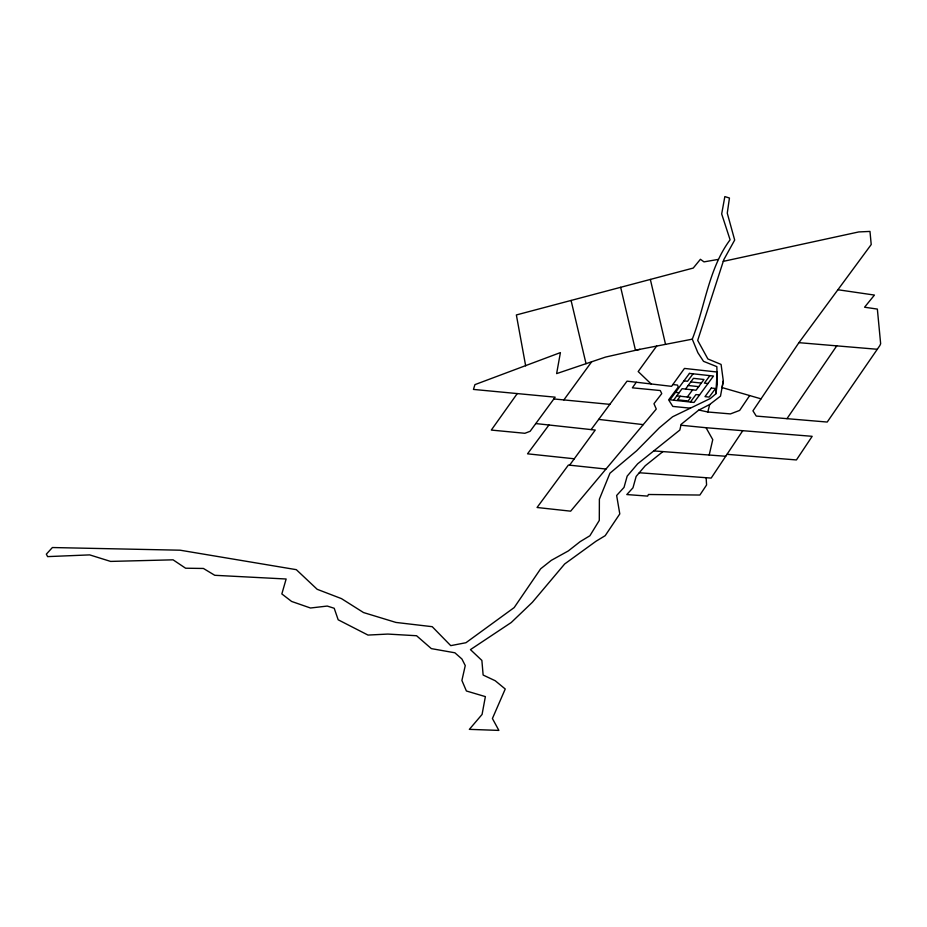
<?xml version="1.0" encoding="UTF-8"?>
<svg xmlns="http://www.w3.org/2000/svg" width="927" height="927" viewBox="0 0 927 927"><rect width="100%" height="100%" fill="white"/><g stroke="black" fill="none" stroke-linecap="round" stroke-linejoin="round"><path stroke-width="1.39" d="M715.783 393.894L717.301 384.288L716.849 366.64L703.523 361.333L697.869 352.7L692.284 339.166C705.076 306.339 708.68 268.494 730.094 239.803L721.681 213.952L724.844 196.594L729.445 198.03L727.266 213.152L734.682 240.058L723.836 259.618L697.695 340.406L707.88 358.958L721.09 364.438L723.303 380.893L720.488 396.142L709.7 404.485L698.668 410.163L681.148 424.346L679.827 430.047L637.66 463.813L627.173 476.13L624.022 487.417L616.64 495.481L619.792 513.906L605.204 535.667L595.98 541.264L564.67 563.975L532.376 602.295L511.229 622.515L470.452 649.618L481.878 660.43L483.129 675.041L495.238 680.754L505.238 689.004L492.411 718.529L498.877 730.406L469.363 729.352L482.075 714.439L485.377 696.617L466.397 690.986L461.901 680.464L465.261 665.598L461.924 659.004L454.879 652.793L431.356 648.622L416.571 635.737L387.822 634.068L367.996 635.076L338.181 619.792L334.207 608.263L327.243 606.061L310.487 608.008L291.611 601.449L281.843 593.929L286.142 579.004L214.763 575.296L203.419 568.46L185.597 568.216L173.071 559.827L110.591 561.414L89.699 554.891L47.601 556.617L46.35 554.149L52.387 547.533L180.105 550.198L296.316 569.665L317.185 589.305L341.484 598.633L363.511 612.55L395.945 622.434L432.225 626.687L450.742 645.644L465.945 642.724L514.172 607.591L540.661 568.796L551.31 560.348L568.332 550.928L580.105 541.669L589.896 535.748L599.294 520.418L599.387 499.178L609.943 473.21L636.617 450.8L659.282 427.857L672.562 416.791L710.36 398.494L715.783 393.894L717.162 372.028L684.462 368.425L671.554 386.339L627.034 381.148L591.125 429.595M723.303 380.893L722.075 387.579L761.032 398.842M709.19 455.03L712.759 439.641L706.038 427.718L680.939 425.226M698.912 410.047L707.811 411.994L709.7 404.485M742.759 430.696L711.171 478.089L639.282 472.747M749.676 395.562L739.653 410.418L730.453 413.905L707.811 411.994M723.269 261.368L858.761 231.935L869.978 231.426L871.218 244.543L798.912 342.666L752.944 410.835L756.247 416.072L827.22 422.052L879.827 345.586L880.65 343.743L877.359 309.085L864.567 307.219L874.451 295.076L837.915 289.745M786.977 418.668L836.745 345.864M517.254 393.581L491.31 430.07L524.879 433.291L530.117 431.298L555.157 397.173L473.454 389.421L474.925 384.635L560.406 352.596L556.629 373.616L605.586 357.069L639.908 349.328L692.284 339.166M636.304 382.237L632.365 387.822L660.267 390.534L661.762 393.604L653.964 403.697L656.281 409.062L570.65 511.171L537.057 507.498L568.39 465.041L605.98 469.039M656.664 346.072L638.193 371.553L651.125 383.952M563.859 399.919L591.669 361.773M569.618 465.169L595.25 430.047L535.818 423.569M673.581 400.197L682.075 388.691L696.061 390.232L703.975 379.491L693.454 378.332L685.54 389.073M693.072 373.79L687.556 381.264L683.952 380.87M680.256 396.235L677.614 399.815L688.135 400.974L690.777 397.393L676.791 395.852M687.313 397.011L692.596 389.85M690.418 402.051L695.934 394.578L699.537 394.972M709.897 375.644L704.381 383.118L707.985 383.523M548.946 425.006L527.533 453.824L574.3 458.784M662.932 451.588L645.204 465.783L636.154 476.42L632.967 487.822L626.803 494.555L647.649 496.107L648.437 494.497L699.873 495.041L706.583 484.972L706.131 477.718M639.908 349.328L635.482 350.325L620.673 287.3M718.054 259.444L703.987 261.877L700.418 259.293L693.234 268.065L516.362 314.948L525.667 365.875M653.767 450.916L725.725 456.258M706.038 427.718L812.179 436.316L796.42 459.943L727.011 454.323M798.912 342.666L876.919 349.247M553.917 398.958L609.839 404.357M690.383 408.17L672.817 406.42L668.634 399.861L678.205 387.115L677.556 385.087L672.851 384.543M690.812 381.912L701.333 383.071M688.182 385.493L698.691 386.652M675.505 392.33L679.097 392.724M598.691 419.398L643.222 424.624M571.078 300.452L586.026 363.674M650.348 279.433L665.54 344.357M689.468 373.396L669.989 399.804L694.022 402.445L713.5 376.038L689.468 373.396M711.322 388.042L704.983 396.64L709.19 397.092L715.528 388.506L711.322 388.042"/></g></svg>
